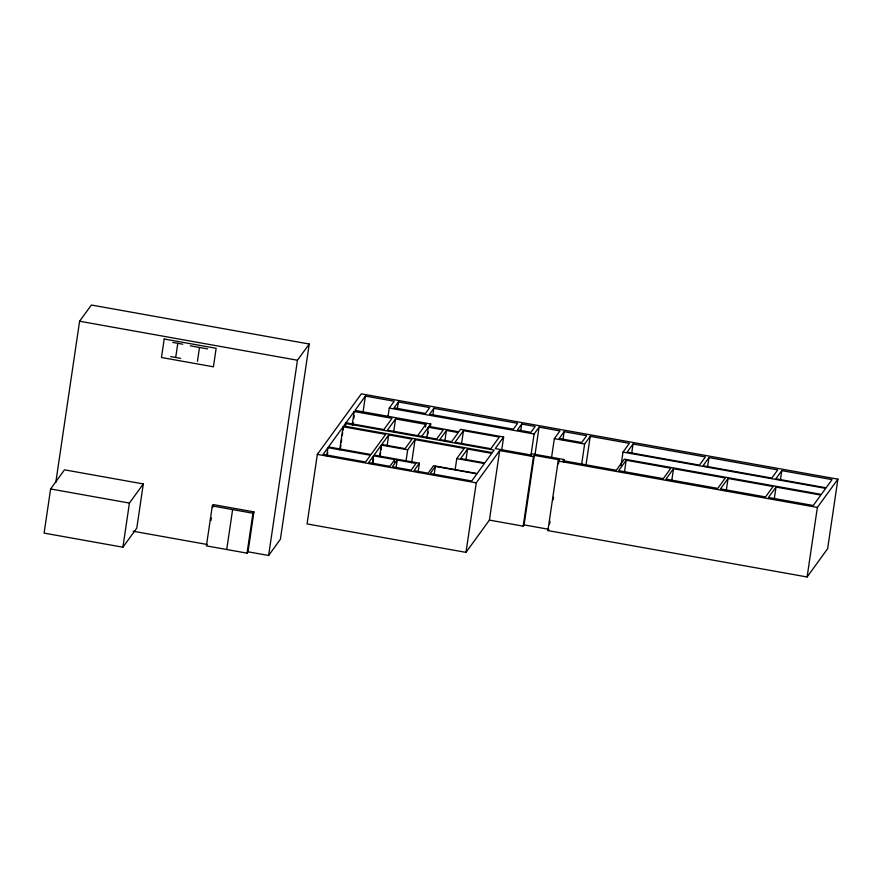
<?xml version="1.0" encoding="UTF-8"?>
<svg xmlns="http://www.w3.org/2000/svg" width="882" height="882" viewBox="0 0 882 882"><rect width="100%" height="100%" fill="white"/><g stroke="black" fill="none" stroke-linecap="round" stroke-linejoin="round"><path stroke-width="1.32" d="M50.616 488.959L44.1 533.103L122.907 547.215L136.787 528.086L143.303 483.942L64.496 469.83L50.616 488.959L129.422 503.071L143.303 483.942M55.775 482.586L79.601 321.235L91.375 305.018L309.229 344.024L280.399 539.266L268.624 555.484L248.029 551.801L247.048 553.157L206.41 545.881L212.297 505.959L213.29 504.603L253.928 511.88L248.029 551.801M122.907 547.215L129.422 503.071M175.705 357.475L177.8 343.318M197.447 361.366L199.497 347.464M210.93 520.567L211.316 517.91M212.893 507.26L213.29 504.603M226.729 549.519L232.616 509.598M247.048 553.157L252.936 513.236L253.928 511.88M268.624 555.484L297.454 360.242L309.229 344.024M559.078 459.776L558.174 461.032L547.909 530.578L807.107 576.982L827.636 548.703L837.9 479.158L361.344 393.835L317.344 454.384L307.068 523.93L465.994 552.375L489.411 520.104L499.686 450.559L533.456 456.611L534.36 455.355L559.078 459.776L558.493 463.789M326.759 455.818L327.961 447.659L370.473 455.277L365.611 461.981L323.088 454.373L327.961 447.659M327.299 455.068L327.696 452.356M339.713 449.853L343.131 426.767L385.643 434.374L371.013 454.528L328.501 446.92L343.131 426.767M340.287 449.081L340.882 445.002M341.29 442.29L341.687 439.567M342.293 435.499L342.69 432.775M343.087 430.063L343.495 427.34M345.105 426.204L345.501 423.492L494.141 450.096L492.332 452.598L343.693 425.984L345.501 423.492M345.623 425.488L346.031 422.776L354.178 411.541L392.038 418.322L383.89 429.556L346.031 422.776M352.172 425.124L354.178 411.541M352.811 425.333L353.208 422.61M353.814 418.542L354.211 415.819M362.998 412.379L365.402 396.073L394.221 401.233L389.26 408.079L388.058 416.227M372.347 463.976L373.549 455.829L394.783 459.621L394.386 462.344M372.888 463.226L373.494 459.158M379.734 455.961L381.344 445.09L407.682 449.809L415.058 439.644L464.153 448.431L456.777 458.596L455.178 469.467M379.999 456.689L380.594 452.609M381.002 449.897L381.399 447.174M387.11 445.796L388.719 434.925L412.026 439.104L405.114 448.629L381.807 444.462L388.719 434.925M393.593 432.323L395.566 418.95L425.852 424.374L425.455 427.053M397.363 408.763L398.366 401.972L429.699 407.583L425.444 413.449L394.111 407.837L398.366 401.972M396.007 468.21L397.22 460.062L416.017 463.425L411.144 470.139L392.347 466.765L397.22 460.062M406.084 460.669L407.682 449.809M411.651 462.741L415.058 439.644M418.024 472.708L419.435 463.193L374.089 455.079L381.344 445.09M426.778 437.924L428.354 427.23L443.282 429.898L436.678 439.004L387.418 430.184L395.566 418.95M427.726 434.583L428.123 431.871M430.339 426.668L430.736 423.944L355.016 410.395L365.402 396.073M432.842 415.124L433.845 408.322L517.624 423.327L513.368 429.192L429.589 414.187L433.845 408.322M434.176 474.571L435.377 466.424L476.897 473.855L471.727 480.977L430.207 473.546L435.377 466.424M444.848 441.165L446.424 430.46L458.21 432.577L451.606 441.673L439.82 439.567L446.424 430.46M461.507 444.032L463.48 430.659L499.3 437.075L490.866 448.706L455.035 442.29L463.48 430.659M465.961 459.908L467.559 449.048L491.759 453.381L484.846 462.907L460.647 458.574L467.559 449.048M465.994 552.375L476.258 482.829L499.686 450.559M501.649 450.581L503.644 436.998L460.591 429.291L458.783 431.783L428.928 426.436L430.736 423.944M520.722 430.747L521.703 424.055L535.165 426.469L530.92 432.323L517.458 429.92L521.703 424.055M530.898 455.74L534.106 434.01L539.067 427.164L559.96 430.912L554.348 438.641L551.537 457.659M489.411 520.104L523.18 526.157L533.456 456.611M523.18 526.157L524.095 524.9L534.36 455.355M535.054 454.34L539.067 427.164M549.607 523.974L549.993 521.306M553.157 499.907L553.554 497.228M562.948 439.809L564.149 431.662L586.651 435.686L581.69 442.521L559.177 438.497L564.149 431.662M563.532 462.245L563.929 459.533L531.614 453.745L530.755 454.925L495.254 448.574L503.644 436.998M581.613 464.439L584.623 444.065L590.234 436.325L629.373 443.337L623.023 452.091L621.016 465.674M586.023 464.858L590.234 436.325M624.39 472.465L626.198 460.239L670.827 468.232L663.264 478.65L618.635 470.657L626.198 460.239M631.655 453.502L633.056 443.999L705.391 456.942L699.47 465.112L627.124 452.168L633.056 443.999M671.698 480.944L673.506 468.717L725.324 477.989L717.772 488.385L665.943 479.124L673.506 468.717M707.562 467.096L708.963 457.582L777.737 469.897L771.805 478.066L703.031 465.751L708.963 457.582M726.239 490.701L728.047 478.474L773.073 486.533L765.521 496.941L720.495 488.882L728.047 478.474M774.22 499.289L776.028 487.073L820.822 495.089L813.27 505.485L768.476 497.47L776.028 487.073M780.394 480.139L781.794 470.624L832.046 479.621L826.114 487.79L775.873 478.794L781.794 470.624M807.107 576.982L817.371 507.437L837.9 479.158M373.549 455.829L368.687 462.532L389.91 466.335L394.783 459.621M417.704 435.609L425.852 424.374M421.75 436.325L428.354 427.23M419.435 463.193L414.022 470.646L428.134 473.171L433.547 465.718L477.14 473.524L484.383 463.535L456.777 458.596M563.929 459.533L563.069 460.713L616.298 470.238L624.379 459.114L821.329 494.372L825.684 488.374L623.023 452.091M547.909 530.578L548.813 529.321L524.095 524.9M79.601 321.235L297.454 360.242M172.817 342.425L182.772 344.212M190.292 345.821L207.59 348.919M170.722 356.582L180.689 358.368M389.26 408.079L534.106 434.01M554.348 438.641L584.623 444.065M558.174 461.032L817.371 507.437M317.344 454.384L476.258 482.829M212.297 505.959L252.936 513.236M133.127 531.229L207.391 544.525M164.206 339.008L161.472 357.497L213.422 366.802L216.145 348.313L164.206 339.008"/></g></svg>
